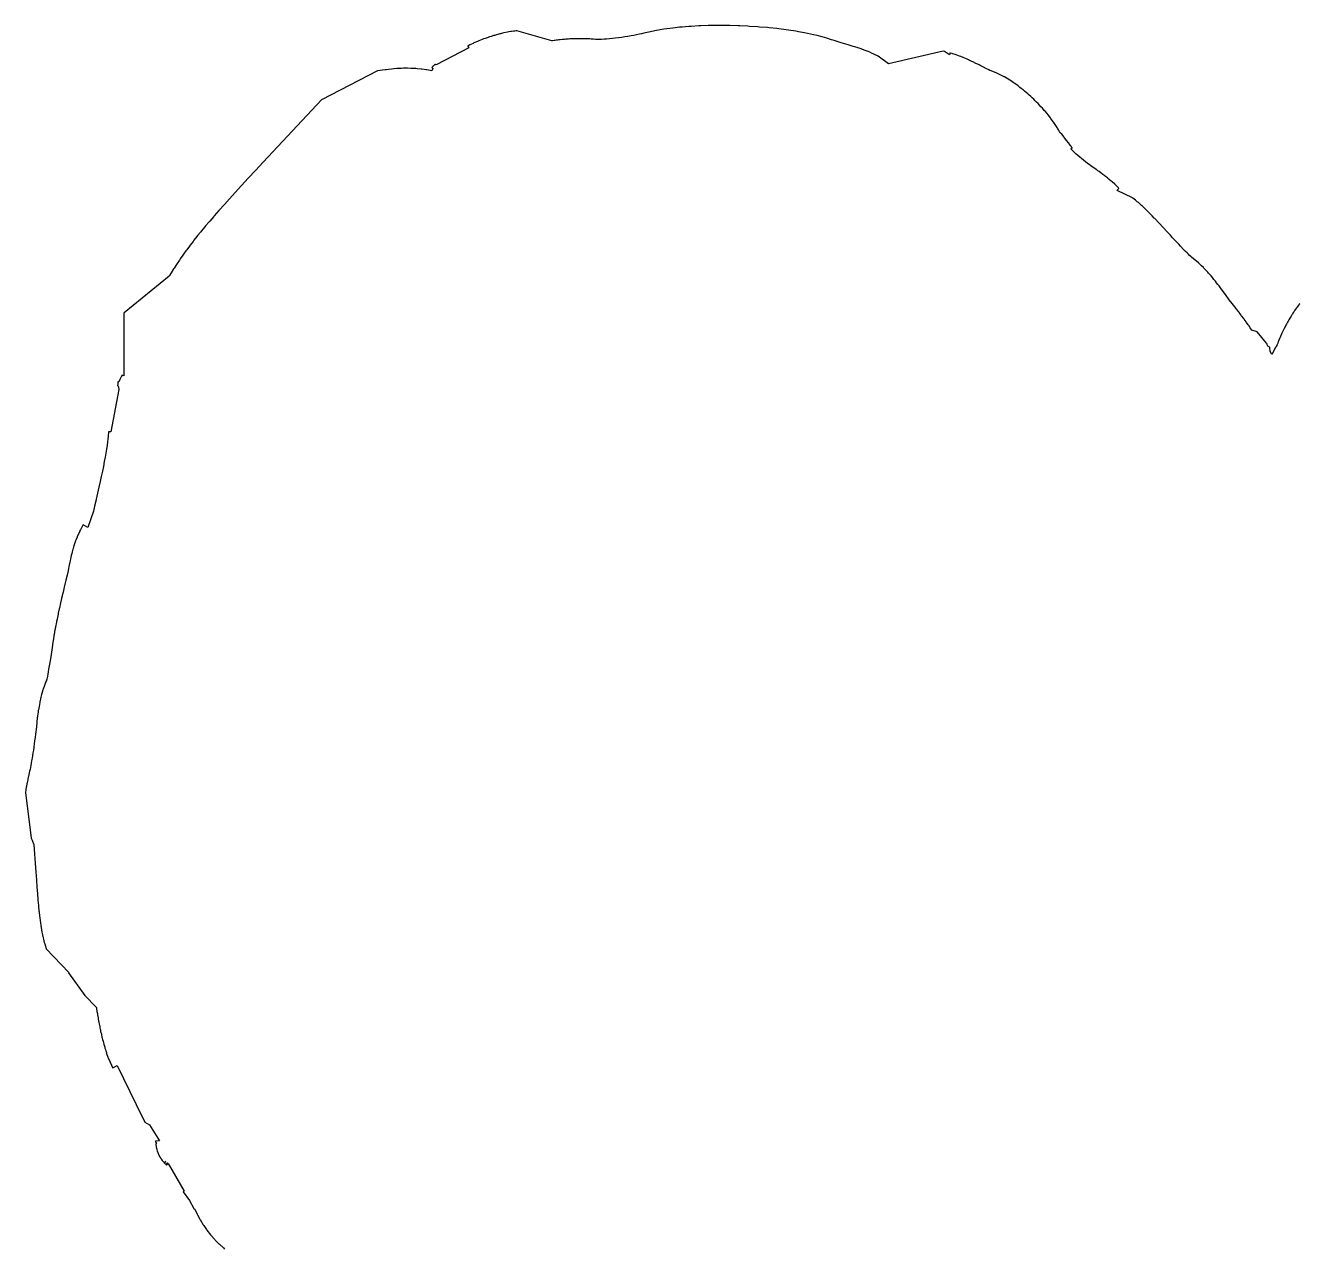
# Model space of a CAD drawing. Header units: metres. Extents: x -1.5 to 52.4, y -0.7 to 52.3.
# Drawn here: x -1.51 to 25.46, y 25.18 to 51.06 of the extents above; entities that cross this region are included whole.
import ezdxf

# ---------------------------------------------------------------- set-up
doc = ezdxf.new("R2010")
doc.units = ezdxf.units.M

msp = doc.modelspace()

# ---------------------------------------------------------------- linework, layer by layer
for p, q in [((11.9249, 50.9699), (11.812, 50.9495)), ((12.0026, 50.9823), (11.9249, 50.9699)), ((12.1273, 50.9998), (12.0026, 50.9823)), ((12.1928, 51.0079), (12.1273, 50.9998)), ((12.3361, 51.0231), (12.1928, 51.0079)), ((12.3903, 51.0282), (12.3361, 51.0231)), ((12.5311, 51.0393), (12.3903, 51.0282)), ((12.5804, 51.0426), (12.5311, 51.0393)), ((12.7399, 51.0512), (12.5804, 51.0426)), ((12.7839, 51.0531), (12.7399, 51.0512)), ((12.9423, 51.0582), (12.7839, 51.0531)), ((12.9837, 51.0591), (12.9423, 51.0582)), ((13.1545, 51.0611), (12.9837, 51.0591)), ((13.1938, 51.0611), (13.1545, 51.0611)), ((13.3609, 51.0598), (13.1938, 51.0611)), ((13.3997, 51.0591), (13.3609, 51.0598)), ((13.5737, 51.0543), (13.3997, 51.0591)), ((13.6103, 51.0529), (13.5737, 51.0543)), ((13.7796, 51.0451), (13.6103, 51.0529)), ((13.8173, 51.043), (13.7796, 51.0451)), ((13.9884, 51.0319), (13.8173, 51.043)), ((14.0283, 51.0289), (13.9884, 51.0319)), ((14.1926, 51.015), (14.0283, 51.0289)), ((14.2343, 51.011), (14.1926, 51.015)), ((14.3939, 50.9941), (14.2343, 51.011)), ((14.4374, 50.989), (14.3939, 50.9941)), ((14.5892, 50.9695), (14.4374, 50.989)), ((14.6412, 50.9621), (14.5892, 50.9695)), ((8.05852, 50.7248), (7.98215, 50.6909)), ((8.08556, 50.7362), (8.05852, 50.7248)), ((8.15802, 50.7649), (8.08556, 50.7362)), ((8.18579, 50.7753), (8.15802, 50.7649)), ((8.21654, 50.7865), (8.18579, 50.7753)), ((8.2382, 50.7942), (8.21654, 50.7865)), ((8.28526, 50.8103), (8.2382, 50.7942)), ((8.315, 50.8201), (8.28526, 50.8103)), ((8.34993, 50.8312), (8.315, 50.8201)), ((8.37115, 50.8377), (8.34993, 50.8312)), ((8.39833, 50.8458), (8.37115, 50.8377)), ((8.41875, 50.8518), (8.39833, 50.8458)), ((8.45715, 50.8626), (8.41875, 50.8518)), ((8.49126, 50.8719), (8.45715, 50.8626)), ((8.52876, 50.8816), (8.49126, 50.8719)), ((8.54591, 50.8859), (8.52876, 50.8816)), ((8.58638, 50.8956), (8.54591, 50.8859)), ((8.6183, 50.9028), (8.58638, 50.8956)), ((8.6925, 50.9183), (8.6183, 50.9028)), ((8.72028, 50.9235), (8.6925, 50.9183)), ((8.76433, 50.9313), (8.72028, 50.9235)), ((8.77835, 50.9336), (8.76433, 50.9313)), ((8.82098, 50.9402), (8.77835, 50.9336)), ((8.84483, 50.9436), (8.82098, 50.9402)), ((8.87393, 50.9476), (8.84483, 50.9436)), ((8.88927, 50.9496), (8.87393, 50.9476)), ((9.63409, 50.7344), (8.88927, 50.9496)), ((9.64476, 50.7361), (9.63409, 50.7344)), ((9.67918, 50.7416), (9.64476, 50.7361)), ((9.69728, 50.7442), (9.67918, 50.7416)), ((9.72324, 50.7479), (9.69728, 50.7442)), ((9.74911, 50.7514), (9.72324, 50.7479)), ((9.78174, 50.7556), (9.74911, 50.7514)), ((9.80573, 50.7584), (9.78174, 50.7556)), ((9.84682, 50.7628), (9.80573, 50.7584)), ((9.86922, 50.765), (9.84682, 50.7628)), ((9.90041, 50.7678), (9.86922, 50.765)), ((9.92882, 50.7701), (9.90041, 50.7678)), ((9.95616, 50.7722), (9.92882, 50.7701)), ((9.98293, 50.774), (9.95616, 50.7722)), ((10.0139, 50.7758), (9.98293, 50.774)), ((10.0349, 50.7769), (10.0139, 50.7758)), ((10.068, 50.7784), (10.0349, 50.7769)), ((10.0984, 50.7795), (10.068, 50.7784)), ((10.1305, 50.7804), (10.0984, 50.7795)), ((10.1561, 50.7809), (10.1305, 50.7804)), ((10.1782, 50.7812), (10.1561, 50.7809)), ((10.205, 50.7814), (10.1782, 50.7812)), ((10.2416, 50.7814), (10.205, 50.7814)), ((10.2713, 50.7811), (10.2416, 50.7814)), ((10.2929, 50.7808), (10.2713, 50.7811)), ((10.3211, 50.7802), (10.2929, 50.7808)), ((10.3508, 50.7794), (10.3211, 50.7802)), ((10.3758, 50.7785), (10.3508, 50.7794)), ((10.4024, 50.7774), (10.3758, 50.7785)), ((10.4381, 50.7756), (10.4024, 50.7774)), ((10.4658, 50.7741), (10.4381, 50.7756)), ((10.4902, 50.7725), (10.4658, 50.7741)), ((10.5146, 50.7709), (10.4902, 50.7725)), ((10.5524, 50.768), (10.5146, 50.7709)), ((10.5712, 50.7665), (10.5524, 50.768)), ((10.5931, 50.7647), (10.5712, 50.7665)), ((10.6013, 50.7641), (10.5931, 50.7647)), ((10.6219, 50.764), (10.6013, 50.7641)), ((10.6505, 50.7646), (10.6219, 50.764)), ((10.6849, 50.7661), (10.6505, 50.7646)), ((10.7367, 50.7692), (10.6849, 50.7661)), ((10.7897, 50.773), (10.7367, 50.7692)), ((10.8495, 50.7783), (10.7897, 50.773)), ((10.9142, 50.7848), (10.8495, 50.7783)), ((10.9724, 50.7912), (10.9142, 50.7848)), ((11.0439, 50.8002), (10.9724, 50.7912)), ((11.107, 50.8087), (11.0439, 50.8002)), ((11.1776, 50.8191), (11.107, 50.8087)), ((11.2402, 50.8289), (11.1776, 50.8191)), ((11.3081, 50.8405), (11.2402, 50.8289)), ((11.3669, 50.8512), (11.3081, 50.8405)), ((11.4235, 50.8623), (11.3669, 50.8512)), ((11.4856, 50.8755), (11.4235, 50.8623)), ((11.5321, 50.8862), (11.4856, 50.8755)), ((11.5794, 50.898), (11.5321, 50.8862)), ((11.6137, 50.9062), (11.5794, 50.898)), ((11.7182, 50.9303), (11.6137, 50.9062)), ((11.812, 50.9495), (11.7182, 50.9303)), ((14.7968, 50.938), (14.6412, 50.9621)), ((14.8516, 50.9287), (14.7968, 50.938)), ((14.979, 50.9053), (14.8516, 50.9287)), ((15.0453, 50.8919), (14.979, 50.9053)), ((15.1681, 50.865), (15.0453, 50.8919)), ((15.2476, 50.8459), (15.1681, 50.865)), ((15.3552, 50.8177), (15.2476, 50.8459)), ((15.4504, 50.7902), (15.3552, 50.8177)), ((15.5495, 50.7589), (15.4504, 50.7902)), ((15.5797, 50.7491), (15.5495, 50.7589)), ((15.6037, 50.7411), (15.5797, 50.7491)), ((15.6702, 50.7198), (15.6037, 50.7411)), ((15.7547, 50.6938), (15.6702, 50.7198)), ((7.87297, 50.5887), (7.18005, 50.2308)), ((7.85533, 50.6278), (7.85332, 50.6268)), ((7.85332, 50.6268), (7.87297, 50.5887)), ((7.85904, 50.6304), (7.85501, 50.6285)), ((7.85501, 50.6285), (7.85533, 50.6278)), ((7.86101, 50.6316), (7.85895, 50.6306)), ((7.85895, 50.6306), (7.85904, 50.6304)), ((7.86719, 50.6345), (7.8609, 50.6318)), ((7.8609, 50.6318), (7.86101, 50.6316)), ((7.86966, 50.6355), (7.86716, 50.6345)), ((7.86716, 50.6345), (7.86719, 50.6345)), ((7.87314, 50.637), (7.86961, 50.6357)), ((7.86961, 50.6357), (7.86966, 50.6355)), ((7.8981, 50.6499), (7.87314, 50.637)), ((7.96573, 50.6832), (7.8981, 50.6499)), ((7.98215, 50.6909), (7.96573, 50.6832)), ((15.9055, 50.6488), (15.7547, 50.6938)), ((16.0077, 50.619), (15.9055, 50.6488)), ((16.0437, 50.6081), (16.0077, 50.619)), ((16.0661, 50.6012), (16.0437, 50.6081)), ((16.0931, 50.5925), (16.0661, 50.6012)), ((16.11, 50.587), (16.0931, 50.5925)), ((16.136, 50.5783), (16.11, 50.587)), ((16.1568, 50.5711), (16.136, 50.5783)), ((16.1756, 50.5646), (16.1568, 50.5711)), ((16.193, 50.5584), (16.1756, 50.5646)), ((16.2449, 50.5392), (16.193, 50.5584)), ((16.2817, 50.5251), (16.2449, 50.5392)), ((16.3255, 50.5076), (16.2817, 50.5251)), ((16.3586, 50.4939), (16.3255, 50.5076)), ((16.4143, 50.4699), (16.3586, 50.4939)), ((16.4328, 50.4617), (16.4143, 50.4699)), ((16.462, 50.4482), (16.4328, 50.4617)), ((16.4731, 50.4431), (16.462, 50.4482)), ((16.5224, 50.4191), (16.4731, 50.4431)), ((17.911, 50.5195), (16.7574, 50.2516)), ((17.9438, 50.5121), (17.911, 50.5195)), ((18.0488, 50.44), (17.9438, 50.5121)), ((18.0603, 50.48), (18.0488, 50.44)), ((18.0651, 50.4786), (18.0603, 50.48)), ((18.1059, 50.4657), (18.0651, 50.4786)), ((18.1061, 50.4664), (18.1059, 50.4657)), ((18.1116, 50.4647), (18.1061, 50.4664)), ((18.1131, 50.4634), (18.1116, 50.4647)), ((18.1693, 50.4457), (18.1131, 50.4634)), ((18.1888, 50.4389), (18.1693, 50.4457)), ((18.2569, 50.414), (18.1888, 50.4389)), ((7.11308, 50.1962), (7.09084, 50.1754)), ((7.09084, 50.1754), (7.11139, 50.1534)), ((7.11383, 50.1966), (7.11308, 50.1962)), ((7.11568, 50.1983), (7.11383, 50.1966)), ((7.12384, 50.2056), (7.11559, 50.1984)), ((7.11559, 50.1984), (7.11568, 50.1983)), ((7.12901, 50.2101), (7.12376, 50.2057)), ((7.12376, 50.2057), (7.12384, 50.2056)), ((7.13177, 50.2125), (7.12901, 50.2101)), ((7.13292, 50.2135), (7.13173, 50.2125)), ((7.13173, 50.2125), (7.13177, 50.2125)), ((7.13382, 50.2155), (7.13229, 50.2144)), ((7.13229, 50.2144), (7.13292, 50.2135)), ((7.13931, 50.2202), (7.13338, 50.2161)), ((7.13338, 50.2161), (7.13382, 50.2155)), ((7.14374, 50.2233), (7.13921, 50.2203)), ((7.13921, 50.2203), (7.13931, 50.2202)), ((7.14395, 50.2237), (7.14374, 50.2233)), ((7.15044, 50.2277), (7.14395, 50.2237)), ((7.15108, 50.2282), (7.15044, 50.2277)), ((7.15111, 50.2282), (7.15108, 50.2282)), ((7.15318, 50.2297), (7.15111, 50.2282)), ((7.15894, 50.2342), (7.15318, 50.2297)), ((7.15904, 50.2341), (7.15894, 50.2342)), ((7.16083, 50.2354), (7.15904, 50.2341)), ((7.16087, 50.2354), (7.16083, 50.2354)), ((7.16995, 50.2421), (7.16087, 50.2354)), ((7.17027, 50.2416), (7.16995, 50.2421)), ((7.17178, 50.2427), (7.17027, 50.2416)), ((7.18005, 50.2308), (7.17178, 50.2427)), ((16.537, 50.4118), (16.5224, 50.4191)), ((16.7574, 50.2516), (16.537, 50.4118)), ((18.287, 50.4024), (18.2569, 50.414)), ((18.3387, 50.3815), (18.287, 50.4024)), ((18.3707, 50.3681), (18.3387, 50.3815)), ((18.4053, 50.3532), (18.3707, 50.3681)), ((18.4477, 50.3345), (18.4053, 50.3532)), ((18.4717, 50.3237), (18.4477, 50.3345)), ((18.4929, 50.314), (18.4717, 50.3237)), ((18.519, 50.3018), (18.4929, 50.314)), ((18.5602, 50.2823), (18.519, 50.3018)), ((18.5796, 50.2729), (18.5602, 50.2823)), ((18.6068, 50.2596), (18.5796, 50.2729)), ((18.6271, 50.2496), (18.6068, 50.2596)), ((18.6726, 50.2268), (18.6271, 50.2496)), ((18.7001, 50.2127), (18.6726, 50.2268)), ((18.767, 50.1777), (18.7001, 50.2127)), ((18.8297, 50.1457), (18.767, 50.1777)), ((5.94272, 50.1002), (4.75735, 49.4861)), ((6.10475, 50.1227), (5.94272, 50.1002)), ((6.1301, 50.126), (6.10475, 50.1227)), ((6.17699, 50.1319), (6.1301, 50.126)), ((6.23831, 50.1387), (6.17699, 50.1319)), ((6.28374, 50.1429), (6.23831, 50.1387)), ((6.34807, 50.148), (6.28374, 50.1429)), ((6.38799, 50.1504), (6.34807, 50.148)), ((6.45062, 50.1533), (6.38799, 50.1504)), ((6.48865, 50.1545), (6.45062, 50.1533)), ((6.54962, 50.1554), (6.48865, 50.1545)), ((6.5779, 50.1554), (6.54962, 50.1554)), ((6.64801, 50.1542), (6.5779, 50.1554)), ((6.67715, 50.1532), (6.64801, 50.1542)), ((6.75507, 50.1489), (6.67715, 50.1532)), ((6.78241, 50.1469), (6.75507, 50.1489)), ((6.86227, 50.1393), (6.78241, 50.1469)), ((6.88263, 50.137), (6.86227, 50.1393)), ((6.96889, 50.1252), (6.88263, 50.137)), ((6.98625, 50.1225), (6.96889, 50.1252)), ((7.08817, 50.1033), (6.98625, 50.1225)), ((7.11139, 50.1534), (7.08817, 50.1033)), ((18.8673, 50.127), (18.8297, 50.1457)), ((18.8979, 50.112), (18.8673, 50.127)), ((18.9071, 50.1076), (18.8979, 50.112)), ((19.0327, 50.0612), (18.9071, 50.1076)), ((19.0362, 50.0597), (19.0327, 50.0612)), ((19.2054, 49.9757), (19.0362, 50.0597)), ((19.2091, 49.9737), (19.2054, 49.9757)), ((19.3217, 49.9061), (19.2091, 49.9737)), ((19.3379, 49.8956), (19.3217, 49.9061)), ((19.3978, 49.8554), (19.3379, 49.8956)), ((19.4187, 49.8408), (19.3978, 49.8554)), ((19.4723, 49.802), (19.4187, 49.8408)), ((19.4981, 49.7828), (19.4723, 49.802)), ((19.5388, 49.7514), (19.4981, 49.7828)), ((19.5671, 49.729), (19.5388, 49.7514)), ((19.6038, 49.6994), (19.5671, 49.729)), ((19.6344, 49.6741), (19.6038, 49.6994)), ((19.6711, 49.6429), (19.6344, 49.6741)), ((19.7035, 49.6147), (19.6711, 49.6429)), ((4.75735, 49.4861), (3.5218, 48.1664)), ((19.7346, 49.5871), (19.7035, 49.6147)), ((19.7683, 49.5565), (19.7346, 49.5871)), ((19.7978, 49.5291), (19.7683, 49.5565)), ((19.8292, 49.4995), (19.7978, 49.5291)), ((19.8614, 49.4684), (19.8292, 49.4995)), ((19.8916, 49.4386), (19.8614, 49.4684)), ((19.922, 49.4078), (19.8916, 49.4386)), ((19.952, 49.3769), (19.922, 49.4078)), ((19.9843, 49.3429), (19.952, 49.3769)), ((20.0154, 49.3092), (19.9843, 49.3429)), ((20.0548, 49.2653), (20.0154, 49.3092)), ((20.0721, 49.2454), (20.0548, 49.2653)), ((20.1117, 49.1986), (20.0721, 49.2454)), ((20.1368, 49.168), (20.1117, 49.1986)), ((20.1837, 49.1084), (20.1368, 49.168)), ((20.1955, 49.0929), (20.1837, 49.1084)), ((20.2453, 49.0242), (20.1955, 49.0929)), ((20.2543, 49.0112), (20.2453, 49.0242)), ((20.3239, 48.9035), (20.2543, 49.0112)), ((20.3316, 48.8907), (20.3239, 48.9035)), ((20.355, 48.8508), (20.3316, 48.8907)), ((20.3568, 48.8475), (20.355, 48.8508)), ((20.3677, 48.829), (20.3568, 48.8475)), ((20.3786, 48.8118), (20.3677, 48.829)), ((20.382, 48.8066), (20.3786, 48.8118)), ((20.3909, 48.7934), (20.382, 48.8066)), ((20.3927, 48.791), (20.3909, 48.7934)), ((20.4239, 48.7586), (20.3927, 48.791)), ((20.4304, 48.7514), (20.4239, 48.7586)), ((20.5237, 48.6303), (20.4304, 48.7514)), ((20.5369, 48.6237), (20.5237, 48.6303)), ((20.5328, 48.6185), (20.5379, 48.6224)), ((20.5648, 48.5769), (20.5328, 48.6185)), ((20.5379, 48.6224), (20.5369, 48.6237)), ((20.5767, 48.5705), (20.5648, 48.5769)), ((20.5744, 48.5645), (20.5787, 48.5677)), ((20.6074, 48.5216), (20.5744, 48.5645)), ((20.5787, 48.5677), (20.5767, 48.5705)), ((20.5511, 48.4072), (20.5552, 48.4098)), ((20.5517, 48.4067), (20.5511, 48.4072)), ((20.5552, 48.4098), (20.5517, 48.4067)), ((20.613, 48.5184), (20.6074, 48.5216)), ((20.6118, 48.516), (20.6137, 48.5173)), ((20.629, 48.4935), (20.6118, 48.516)), ((20.6137, 48.5173), (20.613, 48.5184)), ((20.6177, 48.4493), (20.6461, 48.4673)), ((20.6224, 48.4437), (20.6177, 48.4493)), ((20.6224, 48.4854), (20.6308, 48.4908)), ((20.6426, 48.4728), (20.6224, 48.4854)), ((20.6226, 48.4438), (20.6224, 48.4437)), ((20.6248, 48.4412), (20.6226, 48.4438)), ((20.6309, 48.4346), (20.6248, 48.4412)), ((20.6308, 48.4908), (20.629, 48.4935)), ((20.6512, 48.4138), (20.6309, 48.4346)), ((20.6461, 48.4673), (20.6426, 48.4728)), ((20.6707, 48.3948), (20.6512, 48.4138)), ((20.6949, 48.3719), (20.6707, 48.3948)), ((20.7321, 48.3379), (20.6949, 48.3719)), ((20.7614, 48.3119), (20.7321, 48.3379)), ((20.8037, 48.2754), (20.7614, 48.3119)), ((20.8408, 48.2443), (20.8037, 48.2754)), ((3.5218, 48.1664), (3.3591, 47.9923)), ((20.8841, 48.209), (20.8408, 48.2443)), ((20.9252, 48.1764), (20.8841, 48.209)), ((20.9709, 48.1414), (20.9252, 48.1764)), ((21.0007, 48.1193), (20.9709, 48.1414)), ((21.0404, 48.0909), (21.0007, 48.1193)), ((21.0863, 48.0593), (21.0404, 48.0909)), ((21.1017, 48.0489), (21.0863, 48.0593)), ((21.1214, 48.0354), (21.1017, 48.0489)), ((21.1506, 48.0151), (21.1214, 48.0354)), ((21.1649, 48.005), (21.1506, 48.0151)), ((21.1881, 47.9887), (21.1649, 48.005)), ((3.20656, 47.8284), (3.0648, 47.6752)), ((3.3591, 47.9923), (3.20656, 47.8284)), ((21.2151, 47.9692), (21.1881, 47.9887)), ((21.256, 47.9393), (21.2151, 47.9692)), ((21.2787, 47.9224), (21.256, 47.9393)), ((21.2959, 47.9094), (21.2787, 47.9224)), ((21.3165, 47.8936), (21.2959, 47.9094)), ((21.3333, 47.8806), (21.3165, 47.8936)), ((21.351, 47.8667), (21.3333, 47.8806)), ((21.3722, 47.8499), (21.351, 47.8667)), ((21.3901, 47.8355), (21.3722, 47.8499)), ((21.4018, 47.826), (21.3901, 47.8355)), ((21.422, 47.8093), (21.4018, 47.826)), ((21.4361, 47.7976), (21.422, 47.8093)), ((21.4715, 47.7673), (21.4361, 47.7976)), ((21.4913, 47.75), (21.4715, 47.7673)), ((21.545, 47.7012), (21.4913, 47.75)), ((2.93164, 47.5303), (2.80681, 47.3933)), ((3.0648, 47.6752), (2.93164, 47.5303)), ((21.5523, 47.6944), (21.545, 47.7012)), ((21.6216, 47.626), (21.5523, 47.6944)), ((21.5882, 47.5718), (21.6326, 47.6146)), ((21.592, 47.569), (21.5882, 47.5718)), ((21.5913, 47.568), (21.592, 47.569)), ((21.5918, 47.5678), (21.5913, 47.568)), ((21.5923, 47.5685), (21.5918, 47.5678)), ((21.5956, 47.566), (21.5923, 47.5685)), ((21.9197, 47.416), (21.5956, 47.566)), ((21.6326, 47.6146), (21.6216, 47.626)), ((2.70082, 47.2758), (2.59271, 47.1546)), ((2.80681, 47.3933), (2.70082, 47.2758)), ((21.9305, 47.4077), (21.9197, 47.416)), ((21.9819, 47.3663), (21.9305, 47.4077)), ((21.9941, 47.3562), (21.9819, 47.3663)), ((22.0213, 47.3331), (21.9941, 47.3562)), ((22.0446, 47.3131), (22.0213, 47.3331)), ((22.0827, 47.2794), (22.0446, 47.3131)), ((22.1093, 47.2552), (22.0827, 47.2794)), ((22.1301, 47.2361), (22.1093, 47.2552)), ((22.1577, 47.2103), (22.1301, 47.2361)), ((22.1796, 47.1896), (22.1577, 47.2103)), ((22.216, 47.1544), (22.1796, 47.1896)), ((2.39131, 46.9237), (2.37921, 46.9096)), ((2.47687, 47.0227), (2.39131, 46.9237)), ((2.48761, 47.035), (2.47687, 47.0227)), ((2.58336, 47.144), (2.48761, 47.035)), ((2.59271, 47.1546), (2.58336, 47.144)), ((22.2349, 47.136), (22.216, 47.1544)), ((22.2721, 47.0993), (22.2349, 47.136)), ((22.2877, 47.0837), (22.2721, 47.0993)), ((22.3252, 47.0459), (22.2877, 47.0837)), ((22.3369, 47.0339), (22.3252, 47.0459)), ((22.3822, 46.9874), (22.3369, 47.0339)), ((22.3927, 46.9765), (22.3822, 46.9874)), ((22.4346, 46.9328), (22.3927, 46.9765)), ((22.4445, 46.9224), (22.4346, 46.9328)), ((22.4923, 46.8718), (22.4445, 46.9224)), ((2.1993, 46.6947), (2.13387, 46.6137)), ((2.21536, 46.7143), (2.1993, 46.6947)), ((2.28908, 46.8031), (2.21536, 46.7143)), ((2.30289, 46.8196), (2.28908, 46.8031)), ((2.37921, 46.9096), (2.30289, 46.8196)), ((22.5025, 46.8609), (22.4923, 46.8718)), ((22.5564, 46.8031), (22.5025, 46.8609)), ((22.6138, 46.7408), (22.5564, 46.8031)), ((22.6215, 46.7325), (22.6138, 46.7408)), ((22.7228, 46.6214), (22.6215, 46.7325)), ((1.96083, 46.3906), (1.90581, 46.3164)), ((1.97713, 46.4122), (1.96083, 46.3906)), ((2.03732, 46.4911), (1.97713, 46.4122)), ((2.05627, 46.5155), (2.03732, 46.4911)), ((2.11813, 46.594), (2.05627, 46.5155)), ((2.13387, 46.6137), (2.11813, 46.594)), ((22.7694, 46.5707), (22.7228, 46.6214)), ((22.8115, 46.5254), (22.7694, 46.5707)), ((22.8982, 46.4328), (22.8115, 46.5254)), ((22.9356, 46.3934), (22.8982, 46.4328)), ((23.0108, 46.3151), (22.9356, 46.3934)), ((1.76752, 46.1215), (1.75076, 46.0971)), ((1.82227, 46.2001), (1.76752, 46.1215)), ((1.83826, 46.2227), (1.82227, 46.2001)), ((1.88696, 46.2906), (1.83826, 46.2227)), ((1.90581, 46.3164), (1.88696, 46.2906)), ((23.0443, 46.2807), (23.0108, 46.3151)), ((23.0771, 46.2475), (23.0443, 46.2807)), ((23.1055, 46.219), (23.0771, 46.2475)), ((23.1302, 46.1945), (23.1055, 46.219)), ((23.1557, 46.1696), (23.1302, 46.1945)), ((23.1686, 46.1573), (23.1557, 46.1696)), ((23.1707, 46.1553), (23.1686, 46.1573)), ((23.3155, 46.0417), (23.1707, 46.1553)), ((1.62697, 45.9103), (1.57214, 45.8246)), ((1.63904, 45.929), (1.62697, 45.9103)), ((1.68825, 46.0041), (1.63904, 45.929)), ((1.70337, 46.0269), (1.68825, 46.0041)), ((1.75076, 46.0971), (1.70337, 46.0269)), ((23.3202, 46.0375), (23.3155, 46.0417)), ((23.3694, 45.9912), (23.3202, 46.0375)), ((23.3824, 45.9785), (23.3694, 45.9912)), ((23.4206, 45.9405), (23.3824, 45.9785)), ((23.4342, 45.9264), (23.4206, 45.9405)), ((23.4693, 45.8895), (23.4342, 45.9264)), ((23.4905, 45.8667), (23.4693, 45.8895)), ((23.5145, 45.8403), (23.4905, 45.8667)), ((1.52972, 45.7579), (0.577728, 44.9791)), ((1.53758, 45.7701), (1.52972, 45.7579)), ((1.57214, 45.8246), (1.53758, 45.7701)), ((23.5311, 45.8217), (23.5145, 45.8403)), ((23.5467, 45.8041), (23.5311, 45.8217)), ((23.5602, 45.7886), (23.5467, 45.8041)), ((23.5843, 45.7605), (23.5602, 45.7886)), ((23.6111, 45.7285), (23.5843, 45.7605)), ((23.6296, 45.7063), (23.6111, 45.7285)), ((23.6448, 45.6877), (23.6296, 45.7063)), ((23.6595, 45.6695), (23.6448, 45.6877)), ((23.6768, 45.6477), (23.6595, 45.6695)), ((23.7012, 45.6165), (23.6768, 45.6477)), ((23.7303, 45.5784), (23.7012, 45.6165)), ((23.7519, 45.5497), (23.7303, 45.5784)), ((23.7981, 45.487), (23.7519, 45.5497)), ((23.8876, 45.3667), (23.7981, 45.487)), ((23.9682, 45.2593), (23.8876, 45.3667)), ((24.0312, 45.1766), (23.9682, 45.2593)), ((24.1147, 45.0698), (24.0312, 45.1766)), ((24.1214, 45.0612), (24.1147, 45.0698)), ((24.1693, 44.999), (24.1214, 45.0612)), ((25.3602, 45.0386), (25.3427, 45.0123)), ((25.3713, 45.0549), (25.3602, 45.0386)), ((25.3935, 45.0869), (25.3713, 45.0549)), ((25.4042, 45.102), (25.3935, 45.0869)), ((25.419, 45.1227), (25.4042, 45.102)), ((25.4316, 45.14), (25.419, 45.1227)), ((25.4522, 45.1678), (25.4316, 45.14)), ((25.4597, 45.1778), (25.4522, 45.1678)), ((0.575485, 44.9751), (0.571655, 43.6445)), ((0.577728, 44.9791), (0.575485, 44.9751)), ((24.1766, 44.9896), (24.1693, 44.999)), ((24.2191, 44.9339), (24.1766, 44.9896)), ((24.2303, 44.919), (24.2191, 44.9339)), ((24.2744, 44.8601), (24.2303, 44.919)), ((24.2858, 44.8447), (24.2744, 44.8601)), ((24.3234, 44.7935), (24.2858, 44.8447)), ((24.3371, 44.7744), (24.3234, 44.7935)), ((24.3691, 44.7297), (24.3371, 44.7744)), ((25.2041, 44.7852), (25.1881, 44.7563)), ((25.213, 44.801), (25.2041, 44.7852)), ((25.2311, 44.8323), (25.213, 44.801)), ((25.2528, 44.8692), (25.2311, 44.8323)), ((25.2794, 44.913), (25.2528, 44.8692)), ((25.2951, 44.9383), (25.2794, 44.913)), ((25.3056, 44.9549), (25.2951, 44.9383)), ((25.3164, 44.9719), (25.3056, 44.9549)), ((25.3305, 44.9937), (25.3164, 44.9719)), ((25.3427, 45.0123), (25.3305, 44.9937)), ((24.3798, 44.7146), (24.3691, 44.7297)), ((24.4133, 44.6669), (24.3798, 44.7146)), ((24.4286, 44.6448), (24.4133, 44.6669)), ((24.4495, 44.6141), (24.4286, 44.6448)), ((24.5612, 44.5819), (24.4495, 44.6141)), ((24.7554, 44.3366), (24.5612, 44.5819)), ((25.0614, 44.4996), (25.0453, 44.4618)), ((25.0681, 44.515), (25.0614, 44.4996)), ((25.0833, 44.5488), (25.0681, 44.515)), ((25.0902, 44.5636), (25.0833, 44.5488)), ((25.116, 44.6176), (25.0902, 44.5636)), ((25.1325, 44.6507), (25.116, 44.6176)), ((25.1562, 44.6967), (25.1325, 44.6507)), ((25.1688, 44.7206), (25.1562, 44.6967)), ((25.1781, 44.7378), (25.1688, 44.7206)), ((25.1881, 44.7563), (25.1781, 44.7378)), ((24.7582, 44.3306), (24.7554, 44.3366)), ((24.7614, 44.329), (24.7582, 44.3306)), ((24.7717, 44.316), (24.7614, 44.329)), ((24.7722, 44.3006), (24.7717, 44.316)), ((24.783, 44.2776), (24.7722, 44.3006)), ((24.8123, 44.2648), (24.783, 44.2776)), ((24.8185, 44.2569), (24.8123, 44.2648)), ((24.8186, 44.2568), (24.8185, 44.2569)), ((24.8251, 44.2487), (24.8186, 44.2568)), ((24.8374, 44.1613), (24.8251, 44.2487)), ((24.9511, 44.2451), (24.8676, 44.0967)), ((24.9565, 44.2562), (24.9504, 44.2455)), ((24.9504, 44.2455), (24.9511, 44.2451)), ((24.9582, 44.2593), (24.9564, 44.2562)), ((24.9564, 44.2562), (24.9565, 44.2562)), ((24.9595, 44.2617), (24.9581, 44.2594)), ((24.9581, 44.2594), (24.9582, 44.2593)), ((24.9611, 44.2648), (24.9595, 44.2617)), ((24.9639, 44.2702), (24.9611, 44.2648)), ((24.9735, 44.2894), (24.9639, 44.2702)), ((24.9755, 44.2935), (24.9735, 44.2894)), ((24.985, 44.3139), (24.9755, 44.2935)), ((24.997, 44.3408), (24.985, 44.3139)), ((25.0067, 44.3644), (24.997, 44.3408)), ((25.0213, 44.4023), (25.0067, 44.3644)), ((25.0403, 44.4498), (25.0213, 44.4023)), ((25.0453, 44.4618), (25.0403, 44.4498)), ((24.8676, 44.0967), (24.8374, 44.1613)), ((0.44075, 43.4457), (0.438766, 43.4374)), ((0.438766, 43.4374), (0.43959, 43.4372)), ((0.43959, 43.4372), (0.439117, 43.4349)), ((0.439117, 43.4349), (0.45433, 43.4319)), ((0.443741, 43.4592), (0.440002, 43.446)), ((0.440002, 43.446), (0.44075, 43.4457)), ((0.444748, 43.4634), (0.443481, 43.4593)), ((0.443481, 43.4593), (0.443741, 43.4592)), ((0.445938, 43.4706), (0.444748, 43.4634)), ((0.447205, 43.4805), (0.445938, 43.4706)), ((0.44812, 43.4901), (0.447205, 43.4805)), ((0.448196, 43.5058), (0.4478, 43.5058)), ((0.4478, 43.5058), (0.448395, 43.4947)), ((0.448395, 43.4947), (0.44812, 43.4901)), ((0.448395, 43.506), (0.448196, 43.506)), ((0.448196, 43.506), (0.448196, 43.5058)), ((0.449127, 43.5195), (0.448227, 43.5195)), ((0.448227, 43.5195), (0.448395, 43.506)), ((0.449219, 43.5225), (0.449127, 43.5195)), ((0.464661, 43.5221), (0.449219, 43.5225)), ((0.45433, 43.4319), (0.456238, 43.4178)), ((0.456238, 43.4178), (0.456604, 43.4178)), ((0.456604, 43.4178), (0.458847, 43.4045)), ((0.485458, 43.5691), (0.464661, 43.5221)), ((0.485962, 43.5688), (0.485458, 43.5691)), ((0.493744, 43.5848), (0.485962, 43.5688)), ((0.523285, 43.6412), (0.492981, 43.5853)), ((0.492981, 43.5853), (0.493744, 43.5848)), ((0.524002, 43.6408), (0.523285, 43.6412)), ((0.538345, 43.6646), (0.524002, 43.6408)), ((0.571655, 43.6445), (0.538345, 43.6646)), ((0.467896, 43.3581), (0.294479, 42.4617)), ((0.458847, 43.4045), (0.458267, 43.4044)), ((0.458267, 43.4044), (0.467896, 43.3581)), ((0.23996, 42.369), (0.233154, 42.3042)), ((0.242691, 42.4006), (0.23996, 42.369)), ((0.244293, 42.4259), (0.242691, 42.4006)), ((0.24472, 42.438), (0.244293, 42.4259)), ((0.244736, 42.4464), (0.244507, 42.4464)), ((0.244507, 42.4464), (0.24472, 42.438)), ((0.245407, 42.4576), (0.24469, 42.4576)), ((0.24469, 42.4576), (0.244736, 42.4464)), ((0.245605, 42.4635), (0.245407, 42.4576)), ((0.294479, 42.4617), (0.245605, 42.4635)), ((0.20459, 42.0977), (0.190918, 42.0133)), ((0.21637, 42.1763), (0.20459, 42.0977)), ((0.226883, 42.2526), (0.21637, 42.1763)), ((0.233154, 42.3042), (0.226883, 42.2526)), ((0.158783, 41.8324), (0.139175, 41.7299)), ((0.176163, 41.9277), (0.158783, 41.8324)), ((0.190918, 42.0133), (0.176163, 41.9277)), ((0.118958, 41.629), (0.095856, 41.5178)), ((0.139175, 41.7299), (0.118958, 41.629)), ((0.045486, 41.2893), (-0.01358, 41.0346)), ((0.072128, 41.4084), (0.045486, 41.2893)), ((0.095856, 41.5178), (0.072128, 41.4084)), ((-0.016067, 41.0238), (-0.046997, 40.8869)), ((-0.01358, 41.0346), (-0.016067, 41.0238)), ((-0.069855, 40.7837), (-0.188904, 40.4391)), ((-0.046997, 40.8869), (-0.069855, 40.7837)), ((-0.295273, 40.4901), (-0.349869, 40.3781)), ((-0.290833, 40.4978), (-0.295273, 40.4901)), ((-0.188904, 40.4391), (-0.290833, 40.4978)), ((-0.418747, 40.2358), (-0.444321, 40.1693)), ((-0.416214, 40.2421), (-0.418747, 40.2358)), ((-0.356995, 40.3635), (-0.416214, 40.2421)), ((-0.356949, 40.3746), (-0.356995, 40.3635)), ((-0.354187, 40.3802), (-0.356949, 40.3746)), ((-0.349869, 40.3781), (-0.354187, 40.3802)), ((-0.520294, 39.9242), (-0.529083, 39.8897)), ((-0.505875, 39.9778), (-0.520294, 39.9242)), ((-0.500275, 39.9975), (-0.505875, 39.9778)), ((-0.483597, 40.0531), (-0.500275, 39.9975)), ((-0.476685, 40.0749), (-0.483597, 40.0531)), ((-0.448975, 40.1565), (-0.476685, 40.0749)), ((-0.444321, 40.1693), (-0.448975, 40.1565)), ((-0.570343, 39.7048), (-0.588501, 39.6126)), ((-0.564865, 39.7317), (-0.570343, 39.7048)), ((-0.55629, 39.7724), (-0.564865, 39.7317)), ((-0.548462, 39.8079), (-0.55629, 39.7724)), ((-0.539948, 39.8449), (-0.548462, 39.8079)), ((-0.529083, 39.8897), (-0.539948, 39.8449)), ((-0.628937, 39.4269), (-0.653397, 39.3211)), ((-0.607666, 39.5223), (-0.628937, 39.4269)), ((-0.597382, 39.5698), (-0.607666, 39.5223)), ((-0.588501, 39.6126), (-0.597382, 39.5698)), ((-0.687759, 39.1769), (-0.714676, 39.0677)), ((-0.653397, 39.3211), (-0.687759, 39.1769)), ((-0.768921, 38.8413), (-0.792389, 38.7348)), ((-0.760712, 38.8776), (-0.768921, 38.8413)), ((-0.75676, 38.8947), (-0.760712, 38.8776)), ((-0.744659, 38.9461), (-0.75676, 38.8947)), ((-0.73587, 38.9825), (-0.744659, 38.9461)), ((-0.732254, 38.9972), (-0.73587, 38.9825)), ((-0.714676, 39.0677), (-0.732254, 38.9972)), ((-0.819122, 38.6079), (-0.840912, 38.5004)), ((-0.816147, 38.6223), (-0.819122, 38.6079)), ((-0.796234, 38.7169), (-0.816147, 38.6223)), ((-0.792389, 38.7348), (-0.796234, 38.7169)), ((-0.874542, 38.3259), (-0.884857, 38.2697)), ((-0.87204, 38.3393), (-0.874542, 38.3259)), ((-0.853134, 38.4384), (-0.87204, 38.3393)), ((-0.850571, 38.4516), (-0.853134, 38.4384)), ((-0.840912, 38.5004), (-0.850571, 38.4516)), ((-0.922516, 38.0527), (-0.936615, 37.9644)), ((-0.919708, 38.0698), (-0.922516, 38.0527)), ((-0.905899, 38.1517), (-0.919708, 38.0698)), ((-0.902313, 38.1724), (-0.905899, 38.1517)), ((-0.884857, 38.2697), (-0.902313, 38.1724)), ((-0.969055, 37.7516), (-0.983154, 37.662)), ((-0.954361, 37.847), (-0.969055, 37.7516)), ((-0.939331, 37.9468), (-0.954361, 37.847)), ((-0.936615, 37.9644), (-0.939331, 37.9468)), ((-1.00752, 37.511), (-1.01909, 37.4421)), ((-0.995941, 37.5818), (-1.00752, 37.511)), ((-0.983154, 37.662), (-0.995941, 37.5818)), ((-1.05846, 37.2322), (-1.06418, 37.2069)), ((-1.05351, 37.2553), (-1.05846, 37.2322)), ((-1.04628, 37.2917), (-1.05351, 37.2553)), ((-1.03798, 37.3354), (-1.04628, 37.2917)), ((-1.02888, 37.3857), (-1.03798, 37.3354)), ((-1.01909, 37.4421), (-1.02888, 37.3857)), ((-1.14085, 37.0005), (-1.16109, 36.9294)), ((-1.13512, 37.0193), (-1.14085, 37.0005)), ((-1.06853, 37.1906), (-1.13512, 37.0193)), ((-1.06671, 37.1966), (-1.06859, 37.1906)), ((-1.06859, 37.1906), (-1.06853, 37.1906)), ((-1.06418, 37.2069), (-1.06671, 37.1966)), ((-1.21428, 36.6963), (-1.22256, 36.652)), ((-1.20708, 36.7325), (-1.21428, 36.6963)), ((-1.2028, 36.7534), (-1.20708, 36.7325)), ((-1.19896, 36.7717), (-1.2028, 36.7534)), ((-1.18938, 36.815), (-1.19896, 36.7717)), ((-1.1813, 36.8496), (-1.18938, 36.815)), ((-1.16698, 36.9072), (-1.1813, 36.8496)), ((-1.16109, 36.9294), (-1.16698, 36.9072)), ((-1.25864, 36.4075), (-1.27931, 36.2216)), ((-1.25589, 36.4309), (-1.25864, 36.4075)), ((-1.25284, 36.4557), (-1.25589, 36.4309)), ((-1.24776, 36.494), (-1.25284, 36.4557)), ((-1.2426, 36.5301), (-1.24776, 36.494)), ((-1.23766, 36.5628), (-1.2426, 36.5301)), ((-1.23431, 36.5837), (-1.23766, 36.5628)), ((-1.22919, 36.6143), (-1.23431, 36.5837)), ((-1.22256, 36.652), (-1.22919, 36.6143)), ((-1.27931, 36.2216), (-1.29755, 36.0678)), ((-1.31578, 35.9243), (-1.32465, 35.8578)), ((-1.30666, 35.995), (-1.31578, 35.9243)), ((-1.29755, 36.0678), (-1.30666, 35.995)), ((-1.36104, 35.6098), (-1.37004, 35.5542)), ((-1.35219, 35.667), (-1.36104, 35.6098)), ((-1.34294, 35.7285), (-1.35219, 35.667)), ((-1.33391, 35.7916), (-1.34294, 35.7285)), ((-1.32465, 35.8578), (-1.33391, 35.7916)), ((-1.40489, 35.3596), (-1.41356, 35.3164)), ((-1.39635, 35.4043), (-1.40489, 35.3596)), ((-1.38776, 35.4511), (-1.39635, 35.4043)), ((-1.3786, 35.5033), (-1.38776, 35.4511)), ((-1.37004, 35.5542), (-1.3786, 35.5033)), ((-1.46826, 35.0706), (-1.47568, 35.0342)), ((-1.46266, 35.0968), (-1.46826, 35.0706)), ((-1.45845, 35.1161), (-1.46266, 35.0968)), ((-1.4493, 35.157), (-1.45845, 35.1161)), ((-1.44569, 35.1728), (-1.4493, 35.157)), ((-1.42905, 35.2445), (-1.44569, 35.1728)), ((-1.42097, 35.281), (-1.42905, 35.2445)), ((-1.41356, 35.3164), (-1.42097, 35.281)), ((-1.50819, 34.8312), (-1.50935, 34.8213)), ((-1.50935, 34.8213), (-1.38934, 33.8718)), ((-1.50093, 34.8869), (-1.50819, 34.8312)), ((-1.4994, 34.8974), (-1.50093, 34.8869)), ((-1.49187, 34.9453), (-1.4994, 34.8974)), ((-1.48837, 34.9659), (-1.49187, 34.9453)), ((-1.47997, 35.0121), (-1.48837, 34.9659)), ((-1.47568, 35.0342), (-1.47997, 35.0121)), ((-1.38934, 33.8718), (-1.3868, 33.8652)), ((-1.3868, 33.8652), (-1.36859, 33.8196)), ((-1.36859, 33.8196), (-1.36118, 33.8016)), ((-1.36118, 33.8016), (-1.33765, 33.747)), ((-1.33765, 33.747), (-1.33183, 33.734)), ((-1.33183, 33.734), (-1.33127, 33.7318)), ((-1.33127, 33.7318), (-1.32979, 33.7254)), ((-1.32979, 33.7254), (-1.32933, 33.7231)), ((-1.32933, 33.7231), (-1.31725, 33.5355)), ((-1.31725, 33.5355), (-1.30423, 33.3388)), ((-1.30423, 33.3388), (-1.29178, 33.1555)), ((-1.29178, 33.1555), (-1.27956, 32.9841)), ((-1.27956, 32.9841), (-1.26807, 32.8305)), ((-1.26807, 32.8305), (-1.25752, 32.6972)), ((-1.25752, 32.6972), (-1.25653, 32.6852)), ((-1.25653, 32.6852), (-1.24628, 32.5648)), ((-1.24628, 32.5648), (-1.24506, 32.551)), ((-1.24506, 32.551), (-1.23453, 32.4368)), ((-1.23453, 32.4368), (-1.23248, 32.4159)), ((-1.23248, 32.4159), (-1.22339, 32.3274)), ((-1.22339, 32.3274), (-1.22112, 32.3064)), ((-1.22112, 32.3064), (-1.21043, 32.2123)), ((-1.21043, 32.2123), (-1.20685, 32.1826)), ((-1.20685, 32.1826), (-1.19827, 32.116)), ((-1.19827, 32.116), (-1.19319, 32.0791)), ((-1.19319, 32.0791), (-1.18336, 32.0125)), ((-1.18336, 32.0125), (-1.17685, 31.9714)), ((-1.17685, 31.9714), (-1.1693, 31.9267)), ((-1.1693, 31.9267), (-1.15987, 31.875)), ((-1.15987, 31.875), (-1.14948, 31.822)), ((-1.14948, 31.822), (-1.13562, 31.7571)), ((-1.13562, 31.7571), (-1.12871, 31.7271)), ((-1.12871, 31.7271), (-1.11047, 31.6544)), ((-1.11047, 31.6544), (-1.10292, 31.6265)), ((-1.10292, 31.6265), (-1.07497, 31.5324)), ((-1.07497, 31.5324), (-1.07176, 31.5225)), ((-1.07176, 31.5225), (-0.593033, 31.021)), ((-0.593033, 31.021), (-0.59668, 31.0184)), ((-0.59668, 31.0184), (-0.25, 30.5327)), ((-0.25, 30.5327), (-0.009842, 30.2888)), ((-0.009842, 30.2888), (-0.008896, 30.2821)), ((-0.008896, 30.2821), (-0.005814, 30.2613)), ((-0.005814, 30.2613), (0.00386, 30.1983)), ((0.00386, 30.1983), (0.00705, 30.1782)), ((0.00705, 30.1782), (0.013443, 30.1392)), ((0.013443, 30.1392), (0.016159, 30.1232)), ((0.016159, 30.1232), (0.027069, 30.0599)), ((0.027069, 30.0599), (0.031067, 30.0375)), ((0.031067, 30.0375), (0.04509, 29.9614)), ((0.04509, 29.9614), (0.049393, 29.9388)), ((0.049393, 29.9388), (0.062698, 29.871)), ((0.062698, 29.871), (0.067184, 29.8488)), ((0.067184, 29.8488), (0.072205, 29.8246)), ((0.072205, 29.8246), (0.075516, 29.8089)), ((0.075516, 29.8089), (0.081818, 29.7798)), ((0.081818, 29.7798), (0.080475, 29.7671)), ((0.080475, 29.7671), (0.087799, 29.7522)), ((0.087799, 29.7522), (0.089905, 29.7424)), ((0.089905, 29.7424), (0.096832, 29.7116)), ((0.096832, 29.7116), (0.109482, 29.6573)), ((0.109482, 29.6573), (0.115768, 29.6311)), ((0.115768, 29.6311), (0.122452, 29.604)), ((0.122452, 29.604), (0.132141, 29.5665)), ((0.132141, 29.5665), (0.141235, 29.5325)), ((0.141235, 29.5325), (0.149384, 29.503)), ((0.149384, 29.503), (0.160278, 29.4647)), ((0.160278, 29.4647), (0.167633, 29.4394)), ((0.167633, 29.4394), (0.173233, 29.4207)), ((0.173233, 29.4207), (0.181534, 29.3936)), ((0.181534, 29.3936), (0.190186, 29.366)), ((0.190186, 29.366), (0.202393, 29.3285)), ((0.202393, 29.3285), (0.208939, 29.309)), ((0.208939, 29.309), (0.236282, 29.2328)), ((0.236282, 29.2328), (0.241302, 29.2196)), ((0.241302, 29.2196), (0.284332, 29.1235)), ((0.284332, 29.1235), (0.286209, 29.1114)), ((0.286209, 29.1114), (0.288315, 29.1067)), ((0.288315, 29.1067), (0.291306, 29.108)), ((0.291306, 29.108), (0.33374, 29.0133)), ((0.33374, 29.0133), (0.336639, 29.0077)), ((0.336639, 29.0077), (0.429276, 29.0556)), ((0.429276, 29.0556), (0.832809, 28.2325)), ((0.832809, 28.2325), (0.832916, 28.2312)), ((0.832916, 28.2312), (0.835098, 28.2278)), ((0.835098, 28.2278), (1.01782, 27.8551)), ((1.01782, 27.8551), (1.11298, 27.7963)), ((1.11298, 27.7963), (1.328, 27.4623)), ((1.328, 27.4623), (1.24026, 27.4531)), ((1.24026, 27.4531), (1.2415, 27.4414)), ((1.2415, 27.4414), (1.26492, 27.4008)), ((1.26492, 27.4008), (1.2467, 27.3982)), ((1.2467, 27.3982), (1.24911, 27.3812)), ((1.2583, 27.3825), (1.24869, 27.3808)), ((1.24869, 27.3808), (1.2569, 27.334)), ((1.24911, 27.3812), (1.2583, 27.3825)), ((1.2569, 27.334), (1.25735, 27.334)), ((1.25735, 27.334), (1.26022, 27.3204)), ((1.26022, 27.3204), (1.2599, 27.3203)), ((1.2599, 27.3203), (1.26892, 27.2825)), ((1.26892, 27.2825), (1.26923, 27.2826)), ((1.26923, 27.2826), (1.26974, 27.2807)), ((1.26974, 27.2807), (1.26945, 27.2806)), ((1.26945, 27.2806), (1.27278, 27.2693)), ((1.27278, 27.2693), (1.27312, 27.2681)), ((1.27312, 27.2681), (1.27315, 27.2681)), ((1.27315, 27.2681), (1.27998, 27.2449)), ((1.27998, 27.2449), (1.28024, 27.2449)), ((1.28024, 27.2449), (1.28302, 27.2364)), ((1.28302, 27.2364), (1.28282, 27.2363)), ((1.28282, 27.2363), (1.28647, 27.2259)), ((1.28647, 27.2259), (1.2863, 27.2258)), ((1.2863, 27.2258), (1.28888, 27.2189)), ((1.28888, 27.2189), (1.2887, 27.2189)), ((1.2887, 27.2189), (1.29094, 27.2132)), ((1.29094, 27.2132), (1.29344, 27.2061)), ((1.29344, 27.2061), (1.29367, 27.2061)), ((1.29367, 27.2061), (1.29669, 27.1981)), ((1.29669, 27.1981), (1.29688, 27.1981)), ((1.29688, 27.1981), (1.29953, 27.1915)), ((1.29953, 27.1915), (1.29967, 27.1915)), ((1.29967, 27.1915), (1.30006, 27.1906)), ((1.30006, 27.1906), (1.29985, 27.1905)), ((1.29985, 27.1905), (1.30396, 27.1814)), ((1.30396, 27.1814), (1.30606, 27.1764)), ((1.30606, 27.1764), (1.30617, 27.1764)), ((1.30617, 27.1764), (1.30656, 27.1755)), ((1.30656, 27.1755), (1.30643, 27.1755)), ((1.30643, 27.1755), (1.30934, 27.1694)), ((1.30934, 27.1694), (1.31329, 27.1606)), ((1.31329, 27.1606), (1.31343, 27.1606)), ((1.31343, 27.1606), (1.31436, 27.1588)), ((1.31436, 27.1588), (1.31416, 27.1587)), ((1.31416, 27.1587), (1.31735, 27.1526)), ((1.31735, 27.1526), (1.31944, 27.1482)), ((1.31944, 27.1482), (1.31961, 27.1483)), ((1.31961, 27.1483), (1.32013, 27.1473)), ((1.32013, 27.1473), (1.31998, 27.1472)), ((1.31998, 27.1472), (1.32222, 27.1431)), ((1.32222, 27.1431), (1.32457, 27.1385)), ((1.32457, 27.1385), (1.32471, 27.1385)), ((1.32471, 27.1385), (1.32542, 27.1371)), ((1.32542, 27.1371), (1.32535, 27.1371)), ((1.32535, 27.1371), (1.32652, 27.1351)), ((1.32652, 27.1351), (1.32776, 27.1327)), ((1.32776, 27.1327), (1.32785, 27.1328)), ((1.32785, 27.1328), (1.32945, 27.13)), ((1.32945, 27.13), (1.32927, 27.1299)), ((1.32927, 27.1299), (1.33217, 27.1251)), ((1.33217, 27.1251), (1.33415, 27.1215)), ((1.33415, 27.1215), (1.33429, 27.1216)), ((1.33429, 27.1216), (1.33493, 27.1205)), ((1.33493, 27.1205), (1.33945, 27.1127)), ((1.33945, 27.1127), (1.3396, 27.1128)), ((1.3396, 27.1128), (1.3398, 27.1124)), ((1.3398, 27.1124), (1.33974, 27.1124)), ((1.33974, 27.1124), (1.34161, 27.1094)), ((1.34161, 27.1094), (1.34497, 27.1039)), ((1.34497, 27.1039), (1.34511, 27.1039)), ((1.34511, 27.1039), (1.34741, 27.1003)), ((1.34741, 27.1003), (1.34721, 27.1002)), ((1.34721, 27.1002), (1.35262, 27.0921)), ((1.35262, 27.0921), (1.35406, 27.0898)), ((1.35406, 27.0898), (1.35413, 27.0899)), ((1.35413, 27.0899), (1.35855, 27.0833)), ((1.35855, 27.0833), (1.35851, 27.0832)), ((1.35851, 27.0832), (1.36005, 27.081)), ((1.36005, 27.081), (1.36581, 27.0724)), ((1.36581, 27.0724), (1.36601, 27.0726)), ((1.36601, 27.0726), (1.3663, 27.0721)), ((1.3663, 27.0721), (1.36613, 27.072)), ((1.36613, 27.072), (1.37141, 27.0649)), ((1.37141, 27.0649), (1.37297, 27.0627)), ((1.37297, 27.0627), (1.37302, 27.0627)), ((1.37302, 27.0627), (1.38512, 27.0463)), ((1.38512, 27.0463), (1.3853, 27.0464)), ((1.3853, 27.0464), (1.39024, 27.04)), ((1.39024, 27.04), (1.38997, 27.0398)), ((1.38997, 27.0398), (1.41687, 27.0071)), ((1.41687, 27.0071), (1.41718, 27.0073)), ((1.41718, 27.0073), (1.42657, 26.9965)), ((1.42657, 26.9965), (1.4603, 27.0259)), ((1.4603, 27.0259), (1.42722, 26.995)), ((1.42722, 26.995), (1.46059, 26.9593)), ((1.46059, 26.9593), (1.49919, 26.9953)), ((1.50378, 26.9873), (1.46851, 26.952)), ((1.47534, 26.9452), (1.50879, 26.9787)), ((1.49919, 26.9953), (1.50378, 26.9873)), ((1.50879, 26.9787), (1.84776, 26.3919)), ((1.46851, 26.952), (1.47534, 26.9452)), ((1.84776, 26.3919), (1.83066, 26.3798)), ((1.83066, 26.3798), (1.96156, 26.1949)), ((1.96156, 26.1949), (2.05609, 26.0312)), ((2.05609, 26.0312), (2.07764, 26.0156)), ((2.07764, 26.0156), (2.12523, 25.9119)), ((2.12523, 25.9119), (2.13251, 25.8973)), ((2.13251, 25.8973), (2.1813, 25.8053)), ((2.1813, 25.8053), (2.18857, 25.7925)), ((2.18857, 25.7925), (2.25294, 25.6863)), ((2.25294, 25.6863), (2.26225, 25.672)), ((2.26225, 25.672), (2.32327, 25.5833)), ((2.32327, 25.5833), (2.33148, 25.5721)), ((2.33148, 25.5721), (2.40916, 25.4723)), ((2.40916, 25.4723), (2.41702, 25.4629)), ((2.41702, 25.4629), (2.4976, 25.3716)), ((2.4976, 25.3716), (2.50749, 25.3611)), ((2.50749, 25.3611), (2.5928, 25.2756)), ((2.5928, 25.2756), (2.59767, 25.271)), ((2.59767, 25.271), (2.68001, 25.1991)), ((2.68001, 25.1991), (2.70471, 25.1644))]:
    msp.add_line(p, q)

doc.saveas('drawing.dxf')
